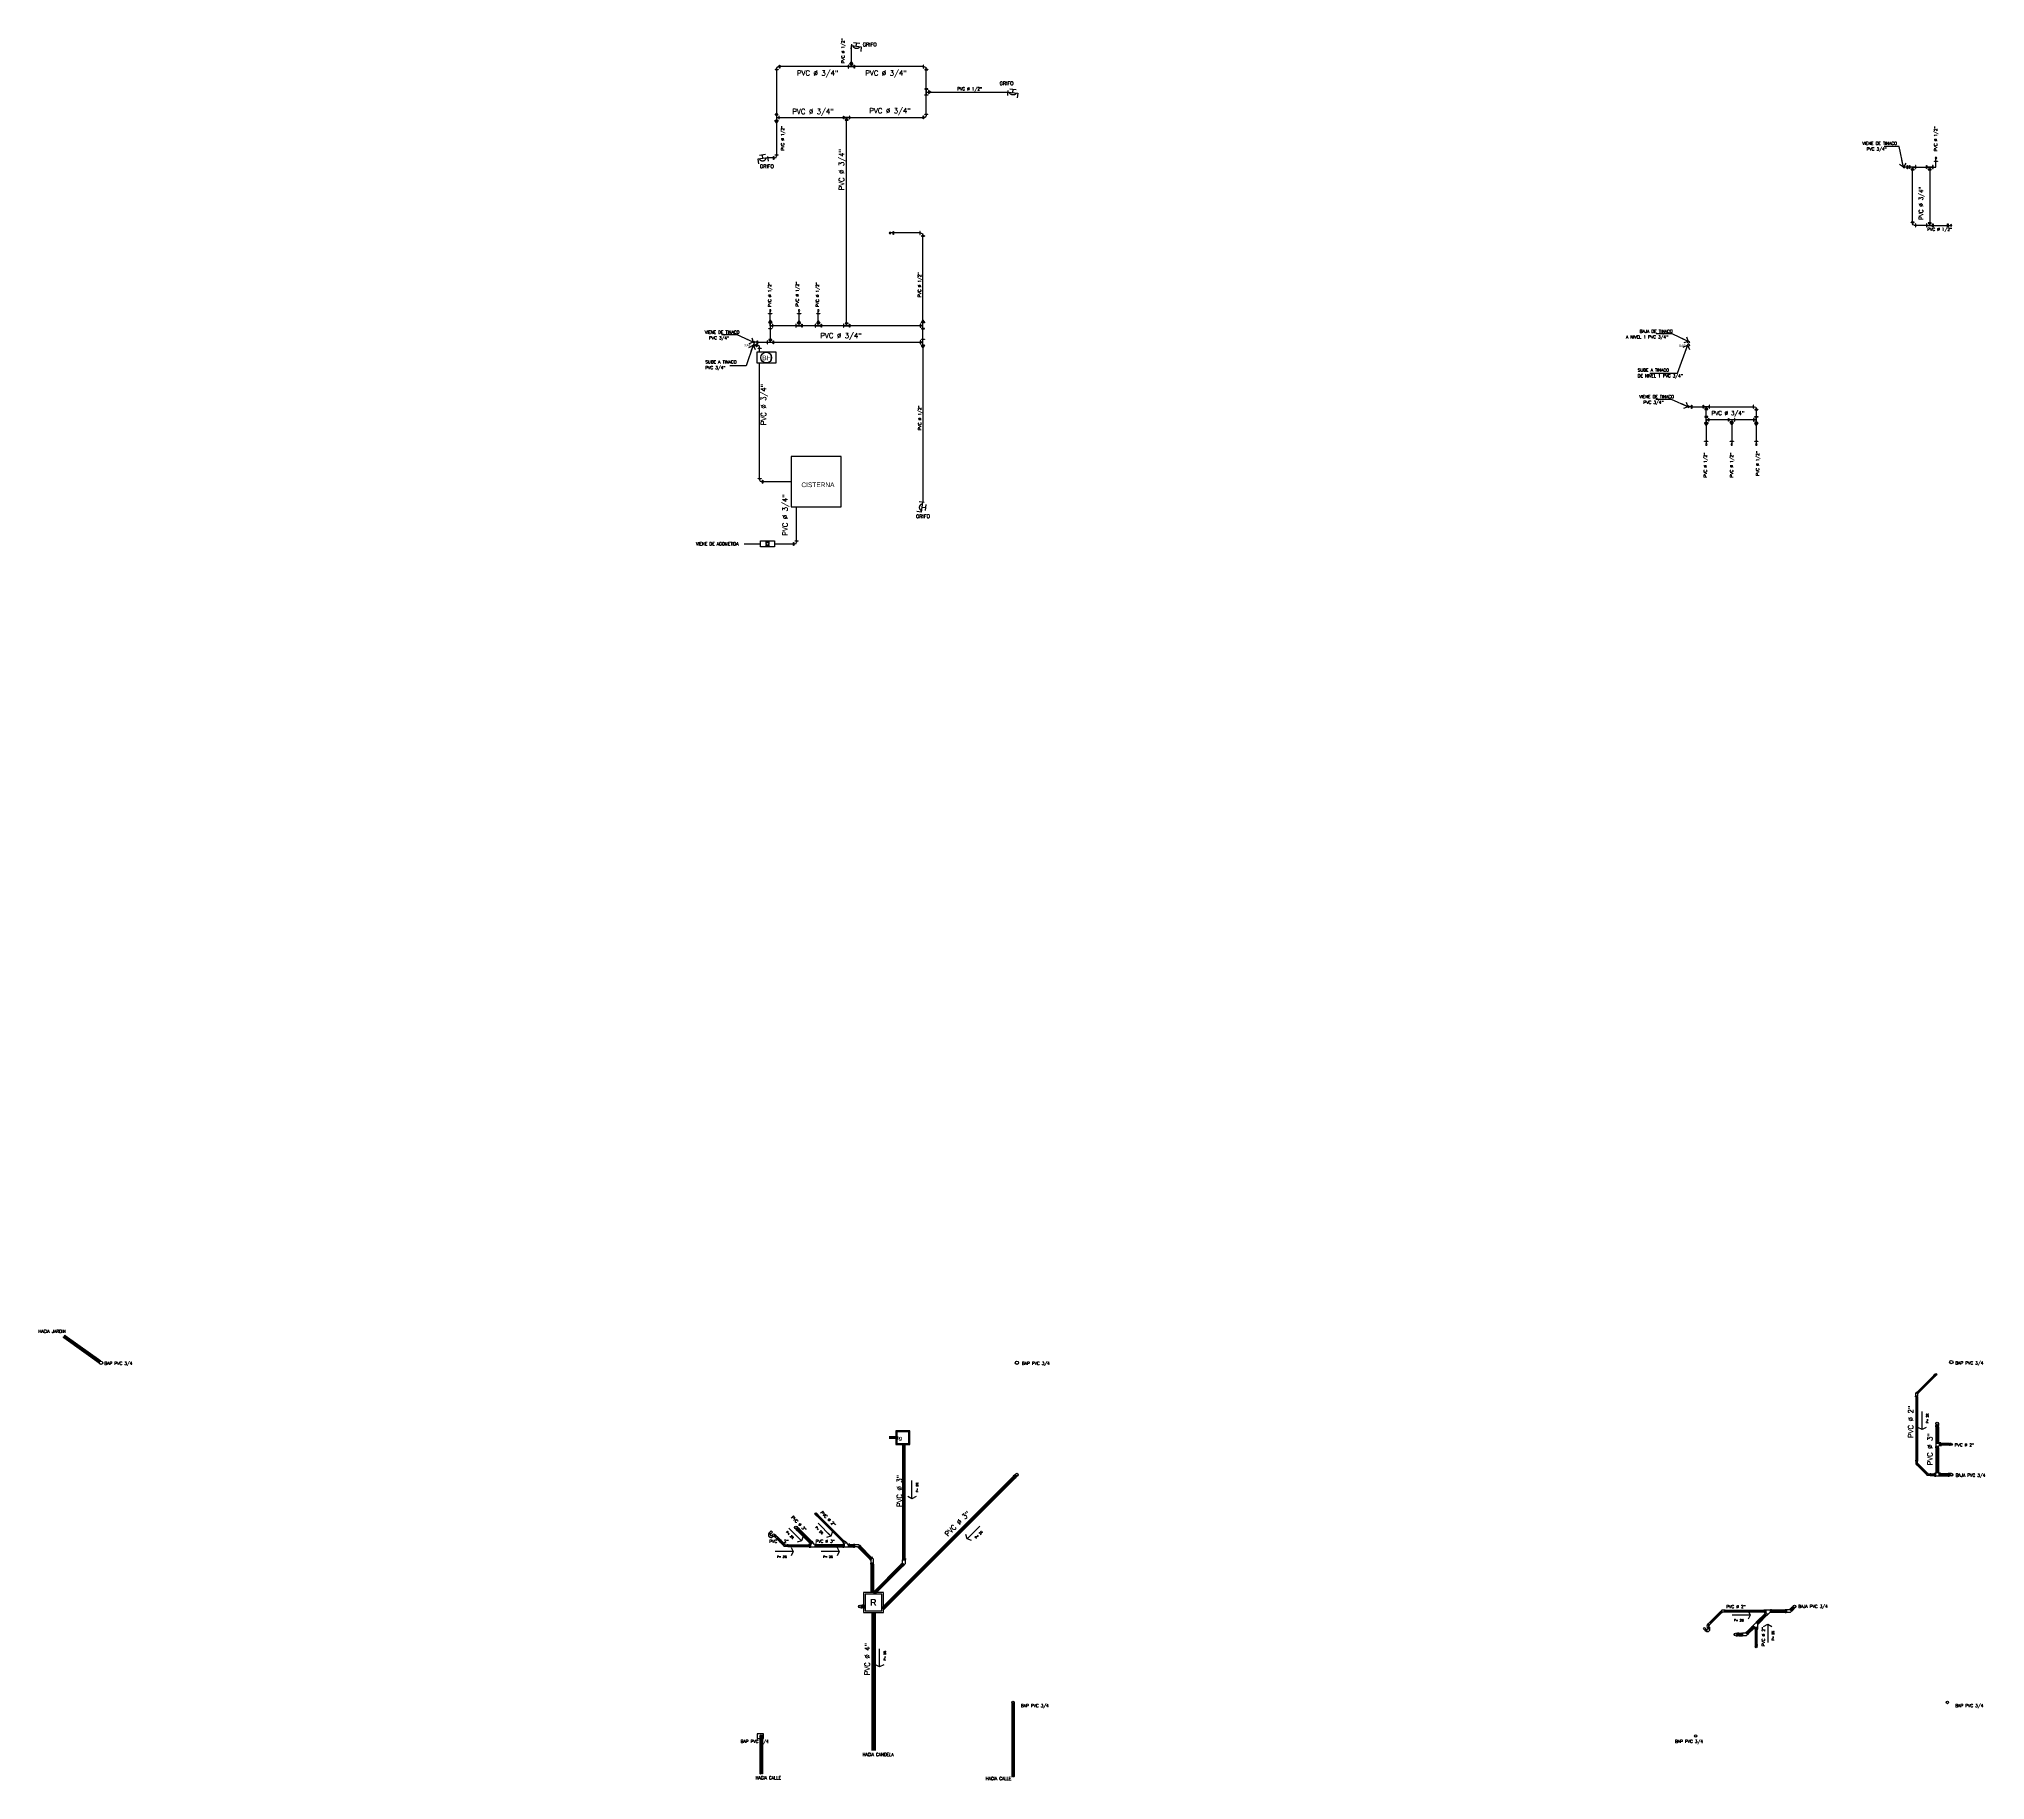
# Model space of a CAD drawing. Header units: inches. Extents: x -9 to 337, y -247 to 209.
# Drawn here: x 7.6 to 65.9, y -181.8 to -129.8 of the extents above; entities that cross this region are included whole.
import ezdxf

# ---------------------------------------------------------------- set-up
doc = ezdxf.new("R2010")
doc.units = ezdxf.units.IN
doc.header["$MEASUREMENT"] = 0
doc.linetypes.add('ACAD_ISO12W100', pattern=[21, 12, -3, 0, -3, 0, -3])
doc.linetypes.add('PHANTOM2', pattern=[31.75, 15.875, -3.175, 3.175, -3.175, 3.175, -3.175])
for name, color, linetype in [('agua', 4, 'Continuous'), ('DRENAJE', 1, 'Continuous'), ('ESCALAS', 1, 'Continuous'), ('INS-HS', 30, 'Continuous'), ('NEJES', 12, 'Continuous'), ('P-18', 1, 'Continuous'), ('SIMBOLOS', 7, 'Continuous'), ('Textos', 2, 'Continuous')]:
    doc.layers.add(name, color=color, linetype=linetype)
doc.styles.add('MONOTXT4', font='monotxt4.shx')
doc.styles.add('MtXpl_BankGothic_Lt_', font='bgothl.ttf')
doc.styles.add('NT_75', font='romans.shx', dxfattribs={"height": 0.152})
doc.styles.get("Standard").update_dxf_attribs({"font": 'arial.ttf'})
doc.styles.add('STYLE1', font='txt')
doc.dimstyles.new('DD_75 FLE', dxfattribs={"dimtxt": 0.152, "dimasz": 0.165, "dimexe": 0.12, "dimexo": 0.12, "dimgap": 0.075, "dimtad": 1, "dimzin": 0, "dimdsep": 46, "dimtxsty": 'NT_75', "dimblk": 'FLECHA', "dimcen": 0.12, "dimdle": 0.12, "dimclrt": 4, "dimaunit": 1, "dimadec": 4, "dimazin": 0, "dimtfac": 1, "dimtofl": 0, "dimtmove": 2, "dimatfit": 3, "dimldrblk": 'FLECHA', "dimfxl": 1, "dimtolj": 1, "dimtzin": 0, "dimarcsym": 0})
doc.dimstyles.new('E100', dxfattribs={"dimtxt": 0.15, "dimasz": 0.2, "dimexe": 0.15, "dimexo": 0.02, "dimgap": 0.09, "dimtad": 1, "dimzin": 0, "dimdsep": 46, "dimtxsty": 'MONOTXT4', "dimblk": 'DOTSMALL', "dimcen": 0.01, "dimdle": 0.15, "dimclrd": 1, "dimclre": 1, "dimclrt": 2, "dimadec": 0, "dimazin": 0, "dimtfac": 1, "dimtofl": 0, "dimtmove": 1, "dimatfit": 1, "dimldrblk": 'OPEN90', "dimfxl": 1, "dimtolj": 1, "dimtzin": 0, "dimarcsym": 0})

# ---------------------------------------------------------------- blocks, each defined once
blk = doc.blocks.new('LLAVE NARIZ')
at = {"layer": 'INS-HS', "color": 30, "linetype": 'PHANTOM2'}
for p, q in [((0, 0), (-0.091, 0)), ((-0.016, 0.032), (-0.073, 0.032)), ((-0.045, 0), (-0.045, 0.032)), ((0, 0.014), (0, -0.031)), ((-0.091, 0), (-0.091, -0.042))]:
    blk.add_line(p, q, dxfattribs=at)
blk = doc.blocks.new('Grifo')
at = {"layer": 'P-18', "color": 5, "linetype": 'ACAD_ISO12W100'}
blk.add_arc((-0.151, 0.048), 0.116, 204.37861, 335.62139, dxfattribs=at)
at = {"layer": 'P-18', "color": 5, "linetype": 'ACAD_ISO12W100', "xscale": 3.283170007078005, "yscale": 3.283170007078005, "zscale": 3.283170007078005}
blk.add_blockref('LLAVE NARIZ', (0, 0), dxfattribs=at)
blk = doc.blocks.new('CODO')
at = {"color": 3}
for p, q in [((0.17, 0), (0.1, 0)), ((0.17, -0.09), (0.17, 0.09)), ((0.17, 0.09), (0.19, 0.09)), ((0.19, 0.09), (0.19, -0.09)), ((-0.09, -0.17), (0.09, -0.17)), ((0.09, -0.19), (-0.09, -0.19)), ((0, -0.17), (0, -0.1)), ((0.09, -0.17), (0.09, -0.19)), ((0.19, -0.09), (0.17, -0.09))]:
    blk.add_line(p, q, dxfattribs=at)
at = {"color": 3, "linetype": 'ByBlock'}
blk.add_line((-0.09, -0.17), (-0.09, -0.19), dxfattribs=at)
at = {"color": 3}
blk.add_arc((0.1, -0.1), 0.0972, 89.9963, 179.9963, dxfattribs=at)
blk = doc.blocks.new('codov75')
at = {"color": 1}
for p, q in [((0, 0.12), (0, -0.12)), ((0.03, 0.12), (0, 0.12)), ((0.03, -0.12), (0.03, 0.12)), ((0.03, 0), (0.2, 0)), ((0, -0.12), (0.03, -0.12))]:
    blk.add_line(p, q, dxfattribs=at)
at = {"color": 2}
blk.add_circle((0.26, 0), 0.0565, dxfattribs=at)
blk = doc.blocks.new('teeh75')
at = {"color": 3}
for p, q in [((-0.21, 0.11), (-0.24, 0.11)), ((-0.24, 0.11), (-0.24, -0.11)), ((-0.21, -0.11), (-0.21, 0.11)), ((-0.21, 0), (0.21, 0)), ((-0.11, 0.2), (-0.11, 0.16)), ((0.11, 0.2), (-0.11, 0.2)), ((-0.11, 0.16), (0.11, 0.16)), ((0, 0), (0, 0.16)), ((0.11, 0.16), (0.11, 0.2)), ((0.21, -0.11), (0.21, 0.11)), ((0.21, 0.11), (0.24, 0.11)), ((0.24, 0.11), (0.24, -0.11)), ((-0.24, -0.11), (-0.21, -0.11)), ((0.24, -0.11), (0.21, -0.11))]:
    blk.add_line(p, q, dxfattribs=at)
blk = doc.blocks.new('_DotSmall')
at = {"color": 0, "linetype": 'ByBlock', "const_width": 0.5}
blk.add_lwpolyline([(-0.0625, 0, 1), (0.0625, 0, 1)], format="xyb", close=True, dxfattribs=at)
blk = doc.blocks.new('_Open90')
at = {"color": 0, "linetype": 'ByBlock', "lineweight": -2}
for p, q in [((0, 0), (-1, 0)), ((-0.5, 0.5), (0, 0)), ((0, 0), (-0.5, -0.5))]:
    blk.add_line(p, q, dxfattribs=at)
blk = doc.blocks.new('CAJA REGISTRO')
at = {"color": 4}
blk.add_lwpolyline([(-0.3, 0), (0.3, 0), (0.3, 0.6), (-0.3, 0.6), (-0.3, 0)], dxfattribs=at)
blk.add_lwpolyline([(-0.3, 0), (0.3, 0), (0.3, 0.6), (-0.3, 0.6), (-0.3, 0)], dxfattribs=at)
blk.add_lwpolyline([(-0.25, 0.05), (0.25, 0.05), (0.25, 0.55), (-0.25, 0.55)], close=True, dxfattribs=at)
at = {"color": 5, "insert": (-0.101, 0.402), "char_height": 0.2, "attachment_point": 1, "style": 'MtXpl_BankGothic_Lt_'}
blk.add_mtext_dynamic_manual_height_columns('{\\fBankGothic Lt BT|b1|i0|c0|p34;R}', width=0.19461, gutter_width=1, heights=[0], dxfattribs=at)
blk = doc.blocks.new('4004CSDP')
at = {"layer": 'DRENAJE', "color": 3}
for p, q in [((-0.064, 0.15), (-0.064, 0.101)), ((0.064, 0.15), (-0.064, 0.15)), ((-0.064, 0.101), (-0.056, 0.093)), ((-0.056, 0.03), (-0.056, 0.093)), ((0.064, 0.101), (0.056, 0.093)), ((0.056, 0.03), (0.056, 0.093)), ((0.064, 0.15), (0.064, 0.101))]:
    blk.add_line(p, q, dxfattribs=at)
at = {"layer": 'DRENAJE', "color": 1}
for p, q in [((-0.064, 0.101), (0.064, 0.101)), ((0.056, 0.093), (-0.056, 0.093))]:
    blk.add_line(p, q, dxfattribs=at)
at = {"layer": 'DRENAJE', "color": 2}
for radius in [0.064, 0.0538]:
    blk.add_circle((0, 0), radius, dxfattribs=at)
blk = doc.blocks.new('4004TEDAP')
at = {"layer": 'DRENAJE', "color": 3}
for p, q in [((-0.154, 0.064), (-0.154, -0.064)), ((-0.154, 0.064), (-0.105, 0.064)), ((-0.105, 0.064), (-0.097, 0.056)), ((0.064, 0.109), (-0.064, 0.109)), ((-0.064, 0.109), (-0.064, 0.06)), ((-0.064, 0.06), (-0.056, 0.053)), ((-0.056, 0.046), (-0.056, 0.053)), ((0.064, 0.06), (0.056, 0.053)), ((0.056, 0.053), (0.056, -0.093)), ((0.064, 0.109), (0.064, 0.06)), ((-0.154, -0.064), (-0.105, -0.064)), ((-0.105, -0.064), (-0.097, -0.056)), ((-0.095, -0.056), (-0.097, -0.056)), ((-0.064, -0.101), (-0.056, -0.093)), ((-0.064, -0.15), (-0.064, -0.101)), ((0.064, -0.15), (-0.064, -0.15)), ((0.064, -0.101), (0.056, -0.093)), ((0.064, -0.15), (0.064, -0.101))]:
    blk.add_line(p, q, dxfattribs=at)
at = {"layer": 'DRENAJE', "color": 1}
for p, q in [((-0.105, 0.064), (-0.105, -0.064)), ((-0.097, -0.056), (-0.097, 0.056)), ((0.064, 0.06), (-0.064, 0.06)), ((0.056, 0.053), (-0.056, 0.053)), ((-0.064, -0.101), (0.064, -0.101)), ((0.056, -0.093), (-0.056, -0.093))]:
    blk.add_line(p, q, dxfattribs=at)
at = {"layer": 'DRENAJE', "color": 3}
for centre, radius, start, end in [((-0.102, -0.048), 0.105, 64.16941, 87.28539), ((-0.095, -0.095), 0.0388, 2.87408, 90.20192)]:
    blk.add_arc(centre, radius, start, end, dxfattribs=at)
blk = doc.blocks.new('A$C3D1B28AD')
at = {"layer": 'DRENAJE', "color": 3}
for p, q in [((-0.128, 0.049), (-0.12, 0.056)), ((-0.128, 0), (-0.128, 0.049)), ((0, 0), (-0.128, 0)), ((0.006, 0.254), (-0.12, 0.128)), ((-0.12, 0.128), (-0.12, 0.056)), ((-0.008, 0.081), (0.086, 0.175)), ((-0.008, 0.056), (-0.008, 0.081)), ((0, 0.049), (-0.008, 0.056)), ((0, 0), (0, 0.049)), ((0.04, 0.299), (0.006, 0.265)), ((0.006, 0.265), (0.006, 0.254)), ((0.131, 0.209), (0.04, 0.299)), ((0.096, 0.175), (0.086, 0.175)), ((0.131, 0.209), (0.096, 0.175))]:
    blk.add_line(p, q, dxfattribs=at)
at = {"layer": 'DRENAJE', "color": 1}
for p, q in [((0, 0.049), (-0.128, 0.049)), ((-0.12, 0.056), (-0.008, 0.056)), ((0.006, 0.265), (0.096, 0.175)), ((0.086, 0.175), (0.006, 0.254))]:
    blk.add_line(p, q, dxfattribs=at)
blk = doc.blocks.new('4004YDBP')
at = {"layer": 'DRENAJE', "color": 3}
for p, q in [((0.064, 0.212), (-0.064, 0.212)), ((-0.064, 0.212), (-0.064, 0.163)), ((-0.064, 0.163), (-0.056, 0.156)), ((-0.056, 0.156), (-0.056, -0.048)), ((0.064, 0.163), (0.056, 0.156)), ((0.056, 0.136), (0.056, 0.156)), ((0.07, 0.15), (0.056, 0.136)), ((0.056, -0.023), (0.15, 0.07)), ((0.064, 0.212), (0.064, 0.163)), ((0.104, 0.195), (0.07, 0.161)), ((0.07, 0.161), (0.07, 0.15)), ((0.195, 0.105), (0.104, 0.195)), ((0.16, 0.07), (0.15, 0.07)), ((0.195, 0.105), (0.16, 0.07)), ((-0.064, -0.056), (-0.056, -0.048)), ((-0.064, -0.104), (-0.064, -0.056)), ((0.064, -0.104), (-0.064, -0.104)), ((0.056, -0.048), (0.056, -0.023)), ((0.064, -0.056), (0.056, -0.048)), ((0.064, -0.104), (0.064, -0.056))]:
    blk.add_line(p, q, dxfattribs=at)
at = {"layer": 'DRENAJE', "color": 1}
for p, q in [((-0.064, 0.163), (0.064, 0.163)), ((0.056, 0.156), (-0.056, 0.156)), ((0.07, 0.161), (0.16, 0.07)), ((0.15, 0.07), (0.07, 0.15)), ((0.064, -0.056), (-0.064, -0.056)), ((-0.056, -0.048), (0.056, -0.048))]:
    blk.add_line(p, q, dxfattribs=at)
blk = doc.blocks.new('A$C3BCC7B92')
at = {"layer": 'SIMBOLOS', "color": 1}
for p, q in [((-0.1, 0.02), (0.1, 0.02)), ((-0.1, 0.02), (-0.1, 0)), ((0.1, 0), (-0.1, 0)), ((-0.09, 0.02), (-0.06, 0.05)), ((0.07, 0.06), (-0.07, 0.06)), ((-0.07, 0.05), (-0.07, 0.06)), ((0.07, 0.05), (-0.07, 0.05)), ((0.09, 0.02), (0.06, 0.05)), ((0.07, 0.05), (0.07, 0.06)), ((0.1, 0.02), (0.1, 0))]:
    blk.add_line(p, q, dxfattribs=at)
blk = doc.blocks.new('A$C55507F12')
at = {"layer": 'SIMBOLOS', "color": 3, "linetype": 'Continuous'}
for p, q in [((-1.24, 0.11), (-1.01, 0.11)), ((-0.33, 0.11), (-0.33, -0.11)), ((0, 0.11), (0, -0.11)), ((-1.24, -0.22), (-1.01, -0.22))]:
    blk.add_line(p, q, dxfattribs=at)
at = {"layer": 'SIMBOLOS', "color": 3}
for p, q in [((-1.24, -0.22), (-1.24, 0.11)), ((-1.01, -0.22), (-1.01, 0.11)), ((-0.43, 0.11), (-0.42, 0.13)), ((-0.33, 0.13), (-0.42, 0.13)), ((-0.42, 0.13), (-0.33, 0.13)), ((-0.33, -0.13), (-0.33, 0.13)), ((-0.33, 0.11), (0, 0.11)), ((-1, -0.22), (-1.25, -0.22)), ((-1.25, -0.32), (-1.25, -0.22)), ((-1.25, -0.32), (-1.24, -0.34)), ((-1, -0.32), (-1, -0.22)), ((-1, -0.32), (-1, -0.33)), ((-0.77, -0.22), (-0.51, -0.22)), ((-0.77, -0.32), (-0.77, -0.22)), ((-0.77, -0.32), (-0.76, -0.33)), ((-0.51, -0.32), (-0.53, -0.34)), ((-0.51, -0.32), (-0.51, -0.22)), ((-0.42, -0.13), (-0.43, -0.11)), ((-0.33, -0.13), (-0.42, -0.13)), ((-0.42, -0.13), (-0.33, -0.13)), ((-0.33, -0.11), (0, -0.11))]:
    blk.add_line(p, q, dxfattribs=at)
at = {"layer": 'SIMBOLOS', "color": 1}
for p, q in [((-0.43, 0.11), (-0.43, -0.11)), ((-0.42, -0.13), (-0.42, 0.13)), ((-1, -0.32), (-1.25, -0.32)), ((-1, -0.33), (-1.24, -0.34)), ((-0.77, -0.32), (-0.51, -0.32)), ((-0.76, -0.33), (-0.53, -0.34))]:
    blk.add_line(p, q, dxfattribs=at)
at = {"layer": 'SIMBOLOS', "color": 3}
for centre, radius, start, end in [((-0.44, -0.21), 0.321, 88.709, 181.2095), ((-0.88, -0.29), 0.357, 187.1124, 352.8876), ((-0.88, -0.27), 0.135, 206.3782, 333.6368), ((-0.43, -0.21), 0.0941, 87.7068, 184.5886)]:
    blk.add_arc(centre, radius, start, end, dxfattribs=at)
blk = doc.blocks.new('FLECHA')
blk.add_line((0, 0), (-1.16, 0))
at = {"color": 9, "linetype": 'ByBlock'}
for p, q in [((-0.62, 1.24), (0, 0)), ((0, 0), (-0.62, -1.24))]:
    blk.add_line(p, q, dxfattribs=at)

msp = doc.modelspace()

# ---------------------------------------------------------------- hatches: boundary and pattern name
h = msp.add_hatch(color=2)
h.dxf.hatch_style = 1
h.paths.add_polyline_path([(31.897, -130.503), (31.941, -130.44), (31.985, -130.504)])
h = msp.add_hatch(color=2)
h.dxf.hatch_style = 1
h.paths.add_polyline_path([(34.26, -131.299), (34.324, -131.343), (34.26, -131.387)])
h = msp.add_hatch(color=2)
h.dxf.hatch_style = 1
h.paths.add_polyline_path([(29.745, -132.201), (29.701, -132.264), (29.656, -132.201)])
h = msp.add_hatch(color=2)
h.dxf.hatch_style = 1
h.paths.add_polyline_path([(29.469, -138.232), (29.513, -138.169), (29.557, -138.232)])
h = msp.add_hatch(color=2)
h.dxf.hatch_style = 1
h.paths.add_polyline_path([(30.333, -138.252), (30.377, -138.188), (30.422, -138.252)])
h = msp.add_hatch(color=2)
h.dxf.hatch_style = 1
h.paths.add_polyline_path([(30.906, -138.252), (30.95, -138.188), (30.994, -138.252)])
h = msp.add_hatch(color=2)
h.dxf.hatch_style = 1
h.paths.add_polyline_path([(34.037, -138.233), (34.081, -138.169), (34.125, -138.233)])
h = msp.add_hatch(color=2)
h.dxf.hatch_style = 1
h.paths.add_polyline_path([(34.125, -138.922), (34.081, -138.986), (34.037, -138.922)])
h = msp.add_hatch(color=2)
h.dxf.hatch_style = 1
h.paths.add_polyline_path([(57.563, -141.244), (57.518, -141.308), (57.474, -141.244)])
h = msp.add_hatch(color=2)
h.dxf.hatch_style = 1
h.paths.add_polyline_path([(58.325, -141.225), (58.281, -141.289), (58.236, -141.225)])
h = msp.add_hatch(color=2)
h.dxf.hatch_style = 1
h.paths.add_polyline_path([(59.059, -141.244), (59.015, -141.308), (58.971, -141.244)])
at = {"layer": 'NEJES'}
h = msp.add_hatch(color=2, dxfattribs=at)
h.paths.add_polyline_path([(29, -138.917), (29.012, -138.917, -1), (29.048, -138.917), (29.06, -138.917, 1)])
h.paths.add_polyline_path([(29.06, -138.917), (29.048, -138.917, -0.414214), (29.03, -138.935), (29.03, -138.947, 0.414214)])
h.paths.add_polyline_path([(29.03, -138.935, -0.414214), (29.012, -138.917), (29, -138.917, 0.414214), (29.03, -138.947)])
h = msp.add_hatch(color=2, dxfattribs=at)
h.paths.add_polyline_path([(56.957, -138.826), (56.969, -138.826, -1), (57.005, -138.826), (57.017, -138.826, 1)])
h.paths.add_polyline_path([(57.017, -138.826), (57.005, -138.826, -0.414214), (56.987, -138.844), (56.987, -138.856, 0.414214)])
h.paths.add_polyline_path([(56.987, -138.844, -0.414214), (56.969, -138.826), (56.957, -138.826, 0.414214), (56.987, -138.856)])
h = msp.add_hatch(color=2, dxfattribs=at)
h.paths.add_polyline_path([(56.957, -138.917), (56.969, -138.917, -1), (57.005, -138.917), (57.017, -138.917, 1)])
h.paths.add_polyline_path([(57.017, -138.917), (57.005, -138.917, -0.414214), (56.987, -138.935), (56.987, -138.947, 0.414214)])
h.paths.add_polyline_path([(56.987, -138.935, -0.414214), (56.969, -138.917), (56.957, -138.917, 0.414214), (56.987, -138.947)])

# ---------------------------------------------------------------- linework, layer by layer
at = {"color": 4}
msp.add_line((34.082, -138.922), (34.081, -143.608), dxfattribs=at)
at = {"color": 5}
for p, q in [((29.195, -142.897), (29.195, -139.453)), ((30.135, -142.995), (29.293, -142.995))]:
    msp.add_line(p, q, dxfattribs=at)
at = {"color": 2}
for p, q in [((9.439, -169.358), (8.378, -168.602)), ((9.483, -169.297), (8.421, -168.541)), ((64.323, -169.724), (63.826, -170.222)), ((64.359, -169.76), (63.861, -170.258)), ((63.785, -170.366), (63.785, -172.264)), ((63.835, -170.366), (63.835, -172.264)), ((33.069, -171.549), (33.275, -171.549)), ((33.069, -171.599), (33.275, -171.599)), ((64.389, -171.264), (64.389, -171.716)), ((64.464, -171.264), (64.464, -171.716)), ((64.792, -171.763), (64.556, -171.763)), ((33.475, -175.202), (33.475, -171.793)), ((33.55, -175.202), (33.55, -171.793)), ((64.389, -171.888), (64.389, -172.594)), ((64.464, -171.888), (64.464, -172.594)), ((64.792, -171.813), (64.556, -171.813)), ((36.793, -172.739), (32.851, -176.681)), ((36.846, -172.792), (32.904, -176.734)), ((63.825, -172.408), (64.097, -172.68)), ((63.861, -172.373), (64.133, -172.645)), ((64.242, -172.671), (64.327, -172.671)), ((64.242, -172.721), (64.327, -172.721)), ((64.526, -172.658), (64.756, -172.658)), ((64.526, -172.733), (64.756, -172.733)), ((30.904, -173.928), (31.691, -174.715)), ((30.939, -173.893), (31.726, -174.679)), ((29.702, -174.602), (29.9, -174.801)), ((29.737, -174.567), (29.935, -174.765)), ((30.327, -174.37), (30.7, -174.743)), ((30.38, -174.317), (30.753, -174.69)), ((30.044, -174.791), (30.658, -174.791)), ((30.044, -174.841), (30.658, -174.841)), ((30.895, -174.778), (31.686, -174.778)), ((30.895, -174.853), (31.686, -174.853)), ((31.897, -174.778), (32.002, -174.778)), ((31.897, -174.853), (32.002, -174.853)), ((32.166, -174.892), (32.484, -175.21)), ((32.219, -174.839), (32.537, -175.157)), ((32.523, -175.374), (32.523, -176.214)), ((32.589, -176.214), (33.437, -175.365)), ((32.598, -175.374), (32.598, -176.214)), ((32.642, -176.267), (33.49, -175.418)), ((32.3, -176.601), (32.377, -176.601)), ((32.3, -176.676), (32.377, -176.676)), ((32.554, -176.814), (32.554, -180.948)), ((32.654, -176.814), (32.654, -180.948)), ((57.624, -177.107), (57.942, -176.789)), ((57.659, -177.142), (57.977, -176.824)), ((58.086, -176.749), (59.236, -176.749)), ((58.086, -176.799), (59.236, -176.799)), ((59.036, -177.088), (59.278, -176.847)), ((59.089, -177.141), (59.331, -176.9)), ((59.474, -176.736), (59.881, -176.736)), ((59.474, -176.811), (59.881, -176.811)), ((60.045, -176.698), (60.061, -176.682)), ((60.098, -176.751), (60.114, -176.735)), ((58.495, -177.434), (58.565, -177.434)), ((58.495, -177.509), (58.565, -177.509)), ((58.729, -177.396), (58.888, -177.237)), ((58.782, -177.449), (58.941, -177.29)), ((58.989, -177.775), (58.989, -177.332)), ((59.039, -177.775), (59.039, -177.332)), ((36.738, -179.506), (36.738, -181.713)), ((36.813, -179.506), (36.813, -181.713)), ((29.205, -180.509), (29.205, -181.629)), ((29.28, -180.509), (29.28, -181.629))]:
    msp.add_line(p, q, dxfattribs=at)
at = {"color": 8}
for p, q in [((9.441, -169.356), (8.379, -168.6)), ((9.447, -169.348), (8.385, -168.592)), ((9.454, -169.337), (8.392, -168.581)), ((9.468, -169.317), (8.406, -168.562)), ((9.475, -169.307), (8.414, -168.551)), ((9.481, -169.299), (8.42, -168.543)), ((64.327, -169.728), (63.829, -170.226)), ((64.33, -169.731), (63.833, -170.229)), ((64.335, -169.736), (63.838, -170.234)), ((64.347, -169.748), (63.849, -170.246)), ((64.352, -169.753), (63.854, -170.25)), ((64.355, -169.756), (63.857, -170.254)), ((63.79, -170.366), (63.79, -172.264)), ((63.795, -170.366), (63.795, -172.264)), ((63.802, -170.366), (63.802, -172.264)), ((63.818, -170.366), (63.818, -172.264)), ((63.825, -170.366), (63.825, -172.264)), ((63.83, -170.366), (63.83, -172.264)), ((33.069, -171.554), (33.275, -171.554)), ((33.069, -171.559), (33.275, -171.559)), ((33.069, -171.566), (33.275, -171.566)), ((33.069, -171.582), (33.275, -171.582)), ((33.069, -171.589), (33.275, -171.589)), ((33.069, -171.594), (33.275, -171.594)), ((64.391, -171.264), (64.391, -171.716)), ((64.401, -171.264), (64.401, -171.716)), ((64.414, -171.264), (64.414, -171.716)), ((64.438, -171.264), (64.438, -171.716)), ((64.451, -171.264), (64.451, -171.716)), ((64.461, -171.264), (64.461, -171.716)), ((64.792, -171.768), (64.556, -171.768)), ((33.477, -175.202), (33.477, -171.793)), ((33.487, -175.202), (33.487, -171.793)), ((33.5, -175.202), (33.5, -171.793)), ((33.524, -175.202), (33.524, -171.793)), ((33.537, -175.202), (33.537, -171.793)), ((33.547, -175.202), (33.547, -171.793)), ((64.391, -171.888), (64.391, -172.594)), ((64.401, -171.888), (64.401, -172.594)), ((64.414, -171.888), (64.414, -172.594)), ((64.438, -171.888), (64.438, -172.594)), ((64.451, -171.888), (64.451, -172.594)), ((64.461, -171.888), (64.461, -172.594)), ((64.792, -171.773), (64.556, -171.773)), ((64.792, -171.78), (64.556, -171.78)), ((64.792, -171.796), (64.556, -171.796)), ((64.792, -171.803), (64.556, -171.803)), ((64.792, -171.808), (64.556, -171.808)), ((36.795, -172.741), (32.853, -176.683)), ((36.802, -172.748), (32.86, -176.69)), ((36.811, -172.757), (32.869, -176.699)), ((36.828, -172.774), (32.886, -176.716)), ((36.838, -172.784), (32.896, -176.725)), ((36.845, -172.791), (32.903, -176.732)), ((63.829, -172.405), (64.101, -172.677)), ((63.832, -172.401), (64.104, -172.673)), ((63.837, -172.396), (64.109, -172.668)), ((63.849, -172.385), (64.121, -172.657)), ((63.854, -172.38), (64.126, -172.652)), ((63.857, -172.376), (64.129, -172.649)), ((64.242, -172.676), (64.327, -172.676)), ((64.242, -172.681), (64.327, -172.681)), ((64.242, -172.688), (64.327, -172.688)), ((64.242, -172.704), (64.327, -172.704)), ((64.242, -172.711), (64.327, -172.711)), ((64.242, -172.716), (64.327, -172.716)), ((64.526, -172.661), (64.756, -172.661)), ((64.526, -172.671), (64.756, -172.671)), ((64.526, -172.684), (64.756, -172.684)), ((64.526, -172.708), (64.756, -172.708)), ((64.526, -172.721), (64.756, -172.721)), ((64.526, -172.731), (64.756, -172.731)), ((30.907, -173.925), (31.694, -174.711)), ((30.911, -173.921), (31.698, -174.708)), ((30.916, -173.916), (31.703, -174.703)), ((30.927, -173.905), (31.714, -174.691)), ((30.932, -173.9), (31.719, -174.687)), ((30.936, -173.896), (31.722, -174.683)), ((29.705, -174.599), (29.904, -174.797)), ((29.709, -174.595), (29.907, -174.794)), ((29.714, -174.59), (29.912, -174.789)), ((29.725, -174.579), (29.923, -174.777)), ((29.73, -174.574), (29.928, -174.773)), ((29.733, -174.571), (29.932, -174.769)), ((30.328, -174.368), (30.701, -174.741)), ((30.335, -174.361), (30.708, -174.734)), ((30.345, -174.352), (30.718, -174.725)), ((30.362, -174.335), (30.735, -174.708)), ((30.371, -174.326), (30.744, -174.699)), ((30.378, -174.319), (30.751, -174.692)), ((30.044, -174.796), (30.658, -174.796)), ((30.044, -174.801), (30.658, -174.801)), ((30.044, -174.808), (30.658, -174.808)), ((30.044, -174.824), (30.658, -174.824)), ((30.044, -174.831), (30.658, -174.831)), ((30.044, -174.836), (30.658, -174.836)), ((30.895, -174.781), (31.686, -174.781)), ((30.895, -174.791), (31.686, -174.791)), ((30.895, -174.804), (31.686, -174.804)), ((30.895, -174.828), (31.686, -174.828)), ((30.895, -174.841), (31.686, -174.841)), ((30.895, -174.851), (31.686, -174.851)), ((31.897, -174.781), (32.002, -174.781)), ((31.897, -174.791), (32.002, -174.791)), ((31.897, -174.804), (32.002, -174.804)), ((31.897, -174.828), (32.002, -174.828)), ((31.897, -174.841), (32.002, -174.841)), ((31.897, -174.851), (32.002, -174.851)), ((32.168, -174.89), (32.486, -175.208)), ((32.175, -174.883), (32.493, -175.201)), ((32.184, -174.874), (32.502, -175.192)), ((32.201, -174.857), (32.519, -175.175)), ((32.21, -174.848), (32.528, -175.166)), ((32.217, -174.841), (32.536, -175.159)), ((32.525, -175.374), (32.525, -176.214)), ((32.535, -175.374), (32.535, -176.214)), ((32.548, -175.374), (32.548, -176.214)), ((32.572, -175.374), (32.572, -176.214)), ((32.585, -175.374), (32.585, -176.214)), ((32.59, -176.215), (33.438, -175.367)), ((32.595, -175.374), (32.595, -176.214)), ((32.597, -176.223), (33.445, -175.374)), ((32.607, -176.232), (33.455, -175.383)), ((32.624, -176.249), (33.472, -175.4)), ((32.633, -176.258), (33.481, -175.409)), ((32.64, -176.265), (33.488, -175.416)), ((32.3, -176.603), (32.377, -176.603)), ((32.3, -176.613), (32.377, -176.613)), ((32.3, -176.626), (32.377, -176.626)), ((32.3, -176.65), (32.377, -176.65)), ((32.3, -176.663), (32.377, -176.663)), ((32.3, -176.673), (32.377, -176.673)), ((32.559, -176.814), (32.559, -180.948)), ((32.569, -176.814), (32.569, -180.948)), ((32.59, -176.814), (32.59, -180.948)), ((32.618, -176.814), (32.618, -180.948)), ((32.639, -176.814), (32.639, -180.948)), ((32.649, -176.814), (32.649, -180.948)), ((57.628, -177.11), (57.945, -176.793)), ((57.631, -177.114), (57.949, -176.796)), ((57.636, -177.119), (57.954, -176.801)), ((57.647, -177.13), (57.965, -176.812)), ((57.652, -177.135), (57.97, -176.817)), ((57.656, -177.139), (57.974, -176.821)), ((58.086, -176.754), (59.236, -176.754)), ((58.086, -176.759), (59.236, -176.759)), ((58.086, -176.766), (59.236, -176.766)), ((58.086, -176.782), (59.236, -176.782)), ((58.086, -176.789), (59.236, -176.789)), ((58.086, -176.794), (59.236, -176.794)), ((59.038, -177.09), (59.28, -176.849)), ((59.045, -177.097), (59.287, -176.856)), ((59.054, -177.106), (59.296, -176.865)), ((59.071, -177.123), (59.313, -176.882)), ((59.081, -177.132), (59.322, -176.891)), ((59.088, -177.139), (59.329, -176.898)), ((59.474, -176.739), (59.881, -176.739)), ((59.474, -176.749), (59.881, -176.749)), ((59.474, -176.762), (59.881, -176.762)), ((59.474, -176.786), (59.881, -176.786)), ((59.474, -176.799), (59.881, -176.799)), ((59.474, -176.809), (59.881, -176.809)), ((60.047, -176.7), (60.063, -176.684)), ((60.054, -176.707), (60.07, -176.691)), ((60.063, -176.716), (60.079, -176.7)), ((60.08, -176.733), (60.096, -176.717)), ((60.089, -176.742), (60.105, -176.726)), ((60.096, -176.749), (60.112, -176.733)), ((58.495, -177.437), (58.565, -177.437)), ((58.495, -177.447), (58.565, -177.447)), ((58.495, -177.46), (58.565, -177.46)), ((58.495, -177.484), (58.565, -177.484)), ((58.495, -177.497), (58.565, -177.497)), ((58.495, -177.507), (58.565, -177.507)), ((58.731, -177.398), (58.889, -177.239)), ((58.738, -177.405), (58.896, -177.246)), ((58.747, -177.414), (58.906, -177.255)), ((58.764, -177.431), (58.923, -177.272)), ((58.773, -177.44), (58.932, -177.281)), ((58.78, -177.447), (58.939, -177.288)), ((58.994, -177.775), (58.994, -177.332)), ((58.999, -177.775), (58.999, -177.332)), ((59.006, -177.775), (59.006, -177.332)), ((59.022, -177.775), (59.022, -177.332)), ((59.029, -177.775), (59.029, -177.332)), ((59.034, -177.775), (59.034, -177.332)), ((36.741, -179.506), (36.741, -181.713)), ((36.751, -179.506), (36.751, -181.713)), ((36.764, -179.506), (36.764, -181.713)), ((36.788, -179.506), (36.788, -181.713)), ((36.801, -179.506), (36.801, -181.713)), ((36.811, -179.506), (36.811, -181.713)), ((29.208, -180.509), (29.208, -181.629)), ((29.218, -180.509), (29.218, -181.629)), ((29.231, -180.509), (29.231, -181.629)), ((29.255, -180.509), (29.255, -181.629)), ((29.268, -180.509), (29.268, -181.629)), ((29.278, -180.509), (29.278, -181.629))]:
    msp.add_line(p, q, dxfattribs=at)
msp.add_line((33.069, -171.574), (33.275, -171.574))
at = {"color": 4}
for points in [[(31.941, -130.582), (31.941, -129.953)], [(34.181, -131.343), (36.62, -131.343)], [(29.701, -132.103), (29.701, -133.215)], [(29.603, -133.312), (29.439, -133.312)], [(64.206, -133.587), (64.39, -133.587), (64.39, -133.417)], [(33.984, -135.557), (33.202, -135.557)], [(34.081, -138.233), (34.081, -135.654)], [(64.206, -135.329), (64.74, -135.329)], [(29.513, -138.331), (29.513, -137.979)], [(30.377, -138.331), (30.377, -137.979)], [(30.951, -138.331), (30.951, -137.979)], [(57.518, -141.146), (57.518, -141.858)], [(58.281, -141.146), (58.281, -141.866)], [(59.015, -141.146), (59.015, -141.883)]]:
    msp.add_lwpolyline(points, dxfattribs=at)
at = {"color": 5}
for points in [[(29.701, -130.679), (29.701, -132.103), (31.797, -132.103)], [(34.084, -130.582), (29.798, -130.582)], [(34.181, -132.006), (34.181, -130.679)], [(31.797, -138.331), (31.797, -132.103), (34.084, -132.103)], [(63.691, -133.587), (63.437, -133.587)], [(63.691, -135.232), (63.691, -133.587), (64.206, -133.587), (64.206, -135.329), (63.788, -135.329)], [(29.133, -138.825), (34.081, -138.825), (34.081, -138.331), (29.513, -138.331), (29.513, -138.825)], [(29.098, -138.917), (29.039, -138.917)], [(29.195, -139.108), (29.195, -139.013)], [(57.09, -140.754), (58.918, -140.754)], [(59.015, -140.851), (59.015, -141.146), (57.518, -141.146), (57.518, -140.754)], [(30.302, -144.76), (30.302, -143.745)], [(28.728, -144.857), (29.217, -144.857)], [(29.643, -144.857), (30.205, -144.857)]]:
    msp.add_lwpolyline(points, dxfattribs=at)
at = {"color": 2}
for points in [[(31.897, -130.503), (31.941, -130.44), (31.985, -130.504), (31.897, -130.503)], [(34.26, -131.299), (34.324, -131.343), (34.26, -131.387), (34.26, -131.299)], [(29.745, -132.201), (29.701, -132.264), (29.656, -132.201), (29.745, -132.201)], [(29.469, -138.232), (29.513, -138.169), (29.557, -138.232), (29.469, -138.232)], [(30.333, -138.252), (30.377, -138.188), (30.422, -138.252), (30.333, -138.252)], [(30.906, -138.252), (30.95, -138.188), (30.994, -138.252), (30.906, -138.252)], [(34.037, -138.233), (34.081, -138.169), (34.125, -138.233), (34.037, -138.233)], [(34.125, -138.922), (34.081, -138.986), (34.037, -138.922), (34.125, -138.922)], [(57.563, -141.244), (57.518, -141.308), (57.474, -141.244), (57.563, -141.244)], [(58.325, -141.225), (58.281, -141.289), (58.236, -141.225), (58.325, -141.225)], [(59.059, -141.244), (59.015, -141.308), (58.971, -141.244), (59.059, -141.244)]]:
    msp.add_lwpolyline(points, dxfattribs=at)
at = {"color": 3}
for points in [[(29.119, -139.108), (29.685, -139.108), (29.685, -139.453), (29.119, -139.453)], [(30.135, -143.745), (31.635, -143.745), (31.635, -142.245), (30.135, -142.245)], [(29.217, -144.769), (29.643, -144.769), (29.643, -144.941), (29.217, -144.941)], [(33.275, -171.793), (33.685, -171.793), (33.685, -171.383), (33.275, -171.383)], [(33.305, -171.763), (33.655, -171.763), (33.655, -171.413), (33.305, -171.413)]]:
    msp.add_lwpolyline(points, close=True, dxfattribs=at)
at = {"color": 4}
msp.add_lwpolyline([(29.119, -180.581), (29.307, -180.581), (29.307, -180.443), (29.119, -180.443)], close=True, dxfattribs=at)
msp.add_circle((29.03, -138.917), 0.018, dxfattribs=at)
at = {"color": 3}
msp.add_circle((29.392, -139.284), 0.161, dxfattribs=at)
at = {"color": 5}
for centre, radius in [((9.489, -169.347), 0.051), ((36.893, -169.347), 0.051), ((64.85, -169.327), 0.051), ((36.776, -179.506), 0.0375), ((64.733, -179.506), 0.0375), ((29.243, -180.509), 0.0375), ((57.2, -180.509), 0.0375)]:
    msp.add_circle(centre, radius, dxfattribs=at)
at = {"color": 2}
for points in [[(8.377, -168.602), (8.372, -168.576), (8.404, -168.57), (8.421, -168.541), (8.407, -168.533), (8.386, -168.576)], [(29.205, -181.629), (29.222, -181.64), (29.245, -181.622), (29.28, -181.629), (29.273, -181.644), (29.238, -181.628)], [(36.738, -181.713), (36.755, -181.724), (36.778, -181.706), (36.813, -181.713), (36.806, -181.729), (36.771, -181.712)]]:
    msp.add_spline(points, degree=3, dxfattribs=at)
at = {"layer": 'NEJES', "color": 2}
for p, q in [((29.374, -144.779), (29.487, -144.779)), ((29.374, -144.817), (29.487, -144.817)), ((29.374, -144.892), (29.487, -144.892)), ((29.374, -144.929), (29.487, -144.929))]:
    msp.add_line(p, q, dxfattribs=at)
for centre, radius in [((29.03, -138.917), 0.03), ((56.987, -138.826), 0.03), ((56.987, -138.917), 0.03), ((29.43, -144.854), 0.0375)]:
    msp.add_circle(centre, radius, dxfattribs=at)

# ---------------------------------------------------------------- block references
at = {"color": 6, "xscale": -1}
for p, rotation in [((31.941, -129.953), 352.8373339033777), ((36.62, -131.343), 352.8373339033777), ((34.069, -143.608), 262.8373339033777)]:
    msp.add_blockref('Grifo', p, dxfattribs=dict(at, rotation=rotation))
at = {"color": 3, "yscale": 0.5, "zscale": 0.5}
for p, xscale in [((29.701, -130.582), 0.5), ((34.181, -130.582), -0.5), ((34.081, -135.557), -0.5), ((59.015, -140.754), -0.5)]:
    msp.add_blockref('CODO', p, dxfattribs=dict(at, xscale=xscale))
for p, xscale, rotation in [((34.181, -132.103), 0.5, 180), ((29.701, -133.312), 0.5, 180), ((63.691, -135.329), -0.5, 180), ((29.195, -138.915), 0.5, 270), ((29.195, -142.995), 0.5, 90), ((30.302, -144.857), 0.5, 180)]:
    msp.add_blockref('CODO', p, dxfattribs=dict(at, xscale=xscale, rotation=rotation))
at = {"color": 6, "rotation": 7.162666096622283}
msp.add_blockref('Grifo', (29.439, -133.312), dxfattribs=at)
for name, p, xscale, yscale, zscale, rotation in [('4004CSDP', (64.388, -169.695), 0.4427083333332405, 0.4427083333332405, 0.4427083333332405, 135), ('A$C3D1B28AD', (63.863, -170.26), -0.4438920454541264, 0.4438920454541264, 0.4438920454541264, 134.9999999999999), ('4004CSDP', (64.426, -171.165), 0.6640624999999607, 0.6640624999999607, 0.6640624999999607, 180), ('A$C3BCC7B92', (64.529, -171.788), 0.4261363636365478, 0.4261363636365478, 0.4261363636365478, 270), ('4004CSDP', (64.858, -171.788), 0.4427083333332406, 0.4427083333332406, 0.4427083333332406, 90), ('A$C3D1B28AD', (63.863, -172.371), 0.4438920454541264, 0.4438920454541264, 0.4438920454541264, 45.00000000000014), ('4004CSDP', (36.89, -172.696), 0.6640624999999607, 0.6640624999999607, 0.6640624999999607, 135), ('A$C3D1B28AD', (64.135, -172.643), -0.4438920454541264, 0.4438920454541264, 0.4438920454541264, 224.9999999999999), ('A$C3BCC7B92', (64.354, -172.696), 0.4261363636365478, 0.4261363636365478, 0.4261363636365478, 89.99999999999999), ('4004TEDAP', (64.426, -172.696), -0.6640624999997498, 0.6640624999997498, 0.6640624999997498, 90), ('4004CSDP', (64.855, -172.696), 0.6640624999999607, 0.6640624999999607, 0.6640624999999607, 89.99999999999999), ('4004CSDP', (30.875, -173.864), 0.4427083333332405, 0.4427083333332405, 0.4427083333332405, 224.9999999999999), ('A$C55507F12', (29.719, -174.585), 0.2213541666666712, 0.2213541666666712, 0.2213541666666712, 315), ('4004CSDP', (30.283, -174.273), 0.6640624999999607, 0.6640624999999607, 0.6640624999999607, 224.9999999999999), ('A$C3BCC7B92', (31.727, -174.716), 0.4261363636365477, 0.4261363636365477, 0.4261363636365477, 44.99999999999999), ('A$C3D1B28AD', (29.938, -174.763), -0.4438920454541264, 0.4438920454541264, 0.4438920454541264, 224.9999999999999), ('A$C3BCC7B92', (30.685, -174.816), 0.4261363636365477, 0.4261363636365477, 0.4261363636365477, 90), ('4004YDBP', (30.826, -174.816), 0.6658380681818495, 0.6658380681818495, 0.6658380681818495, 90.00000000000001), ('4004YDBP', (31.827, -174.816), 0.6658380681818495, 0.6658380681818495, 0.6658380681818495, 90.00000000000001), ('A$C3D1B28AD', (32.162, -174.895), -0.6658380681818922, 0.6658380681818922, 0.6658380681818922, 44.99999999999984), ('A$C3D1B28AD', (32.481, -175.214), 0.6658380681818922, 0.6658380681818922, 0.6658380681818922, 225.0000000000001), ('A$C3D1B28AD', (33.433, -175.361), -0.6658380681818921, 0.6658380681818921, 0.6658380681818921, 314.9999999999999), ('4004CSDP', (32.2, -176.638), 0.6640624999999608, 0.6640624999999608, 0.6640624999999608, 269.9999999999998), ('A$C3D1B28AD', (57.98, -176.827), 0.4438920454541264, 0.4438920454541264, 0.4438920454541264, 315.0000000000002), ('A$C3BCC7B92', (59.263, -176.774), 0.4261363636365478, 0.4261363636365478, 0.4261363636365478, 89.99999999999999), ('4004YDBP', (59.404, -176.774), -0.6658380681818495, 0.6658380681818495, 0.6658380681818495, 90), ('A$C3D1B28AD', (60.041, -176.694), 0.6658380681818922, 0.6658380681818922, 0.6658380681818922, 135), ('4004CSDP', (60.158, -176.638), 0.6640624999999607, 0.6640624999999607, 0.6640624999999607, 135), ('A$C55507F12', (57.642, -177.125), 0.2213541666666712, 0.2213541666666712, 0.2213541666666712, 44.99999999999999), ('4004CSDP', (58.395, -177.472), 0.6640624999999607, 0.6640624999999607, 0.6640624999999607, 270), ('A$C3D1B28AD', (58.725, -177.392), 0.6658380681818922, 0.6658380681818922, 0.6658380681818922, 135), ('4004YDBP', (59.014, -177.164), -0.6658380681818497, 0.6658380681818495, 0.6658380681818495, 134.9999999999999), ('A$C3BCC7B92', (59.014, -177.305), -0.4261363636365478, 0.4261363636365478, 0.4261363636365478, 180)]:
    msp.add_blockref(name, p, dxfattribs=dict(xscale=xscale, yscale=yscale, zscale=zscale, rotation=rotation))
for name, p, xscale, yscale, zscale in [('4004TEDAP', (64.427, -171.788), -0.6640624999997498, 0.6640624999997498, 0.6640624999997498), ('4004CSDP', (59.014, -177.841), 0.4427083333332406, 0.4427083333332406, 0.4427083333332406)]:
    msp.add_blockref(name, p, dxfattribs=dict(xscale=xscale, yscale=yscale, zscale=zscale))
at = {"color": 5}
msp.add_blockref('CAJA REGISTRO', (32.604, -176.814), dxfattribs=at)
at = {"layer": 'agua', "color": 4, "linetype": 'Continuous'}
for name, p, xscale, yscale, zscale, rotation in [('teeh75', (31.941, -130.582), 0.3999999999941792, 0.3999999999941792, 0.3999999999941792, 359.9886782846715), ('teeh75', (34.181, -131.343), 0.3999999999941792, 0.3999999999941792, 0.3999999999941792, 269.9886782846716), ('teeh75', (29.701, -132.103), 0.3999999999941792, 0.3999999999941792, 0.3999999999941792, 269.9886782846716), ('teeh75', (31.797, -132.103), 0.3999999999941792, 0.3999999999941792, 0.3999999999941792, 179.9886782846716), ('codov75', (64.39, -133.417), -0.3999999999996362, 0.3999999999996362, 0.3999999999996362, 270), ('teeh75', (63.691, -133.587), 0.3999999999941792, 0.3999999999941792, 0.3999999999941792, 179.9886782846716), ('teeh75', (64.206, -133.587), 0.3999999999941792, 0.3999999999941792, 0.3999999999941792, 179.9886782846716), ('teeh75', (64.206, -135.329), 0.3999999999941792, 0.3999999999941792, 0.3999999999941792, 359.9886782846716), ('codov75', (64.74, -135.329), -0.3999999999996362, 0.3999999999996362, 0.3999999999996362, 180), ('codov75', (29.513, -137.979), -0.3999999999996362, 0.3999999999996362, 0.3999999999996362, 270), ('codov75', (30.377, -137.979), -0.3999999999996362, 0.3999999999996362, 0.3999999999996362, 270), ('codov75', (30.951, -137.979), -0.3999999999996362, 0.3999999999996362, 0.3999999999996362, 270), ('teeh75', (29.513, -138.331), 0.3999999999941792, 0.3999999999941792, 0.3999999999941792, 269.9886782846723), ('teeh75', (30.377, -138.331), 0.3999999999941792, 0.3999999999941792, 0.3999999999941792, 359.9886782846716), ('teeh75', (30.95, -138.331), 0.3999999999941792, 0.3999999999941792, 0.3999999999941792, 359.9886782846716), ('teeh75', (31.797, -138.331), 0.3999999999941792, 0.3999999999941792, 0.3999999999941792, 359.9886782846716), ('teeh75', (34.081, -138.331), 0.3999999999941792, 0.3999999999941792, 0.3999999999941792, 89.98867828467232), ('teeh75', (29.513, -138.825), 0.3999999999941792, 0.3999999999941792, 0.3999999999941792, 359.9886782846716), ('teeh75', (34.081, -138.825), 0.3999999999941792, 0.3999999999941792, 0.3999999999941792, 89.98867828467232), ('teeh75', (57.518, -140.754), 0.3999999999941792, 0.3999999999941792, 0.3999999999941792, 179.9886782846716), ('teeh75', (57.518, -141.146), -0.3999999999941792, 0.3999999999941792, 0.3999999999941792, 270.0113217153284), ('teeh75', (58.281, -141.146), 0.3999999999941792, 0.3999999999941792, 0.3999999999941792, 179.9886782846716), ('teeh75', (59.015, -141.146), 0.3999999999941792, 0.3999999999941792, 0.3999999999941792, 89.98867828467155), ('codov75', (57.518, -141.78), -0.3999999999996362, 0.3999999999996362, 0.3999999999996362, 90), ('codov75', (58.281, -141.78), -0.3999999999996362, 0.3999999999996362, 0.3999999999996362, 90), ('codov75', (59.015, -141.78), -0.3999999999996362, 0.3999999999996362, 0.3999999999996362, 90)]:
    msp.add_blockref(name, p, dxfattribs=dict(at, xscale=xscale, yscale=yscale, zscale=zscale, rotation=rotation))
at = {"layer": 'agua', "color": 4, "linetype": 'Continuous', "xscale": -0.3999999999996362, "yscale": 0.3999999999996362, "zscale": 0.3999999999996362}
for p in [(63.54, -133.587), (33.202, -135.557), (29.133, -138.826), (57.09, -140.754)]:
    msp.add_blockref('codov75', p, dxfattribs=at)

# ---------------------------------------------------------------- texts
at = {"color": 2, "char_height": 0.14, "attachment_point": 1}
for s, insert in [('BH', (29.274, -139.225)), ('CISTERNA', (30.446, -143.019))]:
    msp.add_mtext(s, dxfattribs=dict(at, insert=insert))
at = {"color": 3, "insert": (33.31, -171.537), "char_height": 0.1134, "attachment_point": 1, "style": 'MtXpl_BankGothic_Lt_'}
msp.add_mtext_dynamic_manual_height_columns('{\\fBankGothic Lt BT|b1|i0|c0|p34;tg}', width=0.19461, gutter_width=1, heights=[0], dxfattribs=at)
at = {"layer": 'agua', "color": 3, "style": 'NT_75'}
for s, height, rotation, p in [('PVC %%C 1/2"', 0.0912, 90, (31.738, -130.481)), ('GRIFO', 0.1084, 0.19662, (32.281, -129.976)), ('GRIFO', 0.1084, 0.19662, (36.376, -131.137)), ('PVC %%C 1/2"', 0.0912, 90, (29.929, -133.096)), ('PVC %%C 1/2"', 0.0912, 90, (64.426, -133.113)), ('PVC %%C 3/4"', 0.152, 90, (31.722, -134.287)), ('GRIFO', 0.1084, 0.19662, (29.203, -133.619)), ('PVC %%C 3/4"', 0.1216, 90, (64.004, -135.165)), ('PVC %%C 1/2"', 0.0912, 90, (34.024, -137.48)), ('PVC %%C 1/2"', 0.0912, 90, (29.543, -137.773)), ('PVC %%C 1/2"', 0.0912, 90, (30.367, -137.757)), ('PVC %%C 1/2"', 0.0912, 90, (30.971, -137.774)), ('PVC %%C 3/4"', 0.152, 90, (29.388, -141.307)), ('PVC %%C 1/2"', 0.0912, 90, (34.032, -141.459)), ('PVC %%C 1/2"', 0.0912, 90, (57.535, -142.871)), ('PVC %%C 1/2"', 0.0912, 90, (58.321, -142.871)), ('PVC %%C 1/2"', 0.0912, 90, (59.099, -142.822)), ('PVC %%C 3/4"', 0.152, 90, (30.032, -144.612)), ('GRIFO', 0.1084, 0.19662, (33.874, -144.086))]:
    msp.add_text(s, height=height, rotation=rotation, dxfattribs=at).set_placement(p)
for s, height, p in [('PVC %%C 3/4"', 0.152, (30.313, -130.852)), ('PVC %%C 3/4"', 0.152, (32.358, -130.852)), ('PVC %%C 1/2"', 0.0912, (35.107, -131.292)), ('PVC %%C 3/4"', 0.152, (30.175, -131.999)), ('PVC %%C 3/4"', 0.152, (32.48, -131.978)), ('VIENE DE TINACO', 0.0912, (62.188, -132.919)), ('PVC 3/4"', 0.0912, (62.314, -133.09)), ('PVC %%C 1/2"', 0.0912, (64.13, -135.492)), ('VIENE DE TINACO', 0.0912, (27.557, -138.569)), ('PVC %%C 3/4"', 0.152, (31.013, -138.703)), ('BAJA DE TINACO', 0.0912, (55.528, -138.541)), ('PVC 3/4"', 0.0912, (27.682, -138.74)), ('A NIVEL 1 PVC 3/4"', 0.0912, (55.114, -138.711)), ('SUBE A TINACO', 0.0912, (27.571, -139.459)), ('PVC 3/4"', 0.0912, (27.571, -139.63)), ('SUBE A TINACO', 0.0912, (55.468, -139.704)), ('DE NIVEL 1 PVC 3/4"', 0.0912, (55.468, -139.875)), ('VIENE DE TINACO', 0.0912, (55.514, -140.497)), ('PVC 3/4"', 0.0912, (55.639, -140.668)), ('PVC %%C 3/4"', 0.1216, (57.673, -141.005)), ('VIENE DE ACOMETIDA', 0.0912, (27.294, -144.9))]:
    msp.add_text(s, height=height, dxfattribs=at).set_placement(p)
at = {"layer": 'agua', "style": 'NT_75'}
for s, height, rotation, p in [('HACIA JARDIN', 0.0912, 359.91043, (7.617, -168.451)), ('BAP PVC 3/4', 0.0912, 359.91043, (9.593, -169.408)), ('BAP PVC 3/4', 0.0912, 359.91043, (37.043, -169.408)), ('BAP PVC 3/4', 0.0912, 359.91043, (64.971, -169.4)), ('PVC %%C 2"', 0.152, 89.91043, (63.711, -171.595)), ('PVC %%C 3"', 0.152, 89.91043, (64.285, -172.417)), ('PVC %%C 2"', 0.0912, 359.91043, (64.952, -171.849)), ('PVC %%C 3"', 0.152, 89.91043, (33.455, -173.665)), ('BAJA PVC 3/4', 0.0912, 359.91043, (64.981, -172.754)), ('PVC %%C 3"', 0.0912, 314.91043, (30.132, -173.982)), ('PVC %%C 2"', 0.0912, 314.91043, (31.009, -173.839)), ('PVC %%C 3"', 0.152, 44.91043, (34.823, -174.555)), ('PVC %%C 2"', 0.0912, 359.91043, (29.485, -174.731)), ('PVC %%C 3"', 0.0912, 359.91043, (30.867, -174.731)), ('PVC %%C 2"', 0.0912, 359.91043, (58.118, -176.687)), ('BAJA PVC 3/4', 0.0912, 359.91043, (60.268, -176.679)), ('PVC %%C 2"', 0.0912, 89.91043, (59.273, -177.828)), ('PVC %%C 4"', 0.152, 89.91043, (32.489, -178.693)), ('BAP PVC 3/4', 0.0912, 359.91043, (37.013, -179.646)), ('BAP PVC 3/4', 0.0912, 359.91043, (64.971, -179.646)), ('BAP PVC 3/4', 0.0912, 359.91043, (28.627, -180.718)), ('HACIA CANDELA', 0.0912, 359.91043, (32.273, -181.108)), ('BAP PVC 3/4', 0.0912, 359.91043, (56.584, -180.718)), ('HACIA CALLE', 0.0912, 359.91043, (29.072, -181.806)), ('HACIA CALLE', 0.0912, 359.91043, (35.962, -181.826))]:
    msp.add_text(s, height=height, rotation=rotation, dxfattribs=at).set_placement(p)
at = {"layer": 'agua', "color": 2, "style": 'NT_75'}
for rotation, p in [(89.78926, (64.163, -171.152)), (89.78926, (33.941, -173.222)), (314.78926, (29.978, -174.42)), (314.78926, (30.855, -174.277)), (44.91223, (35.674, -174.614)), (359.78926, (29.716, -175.18)), (359.78926, (31.098, -175.18)), (359.78926, (58.349, -177.08)), (89.78926, (59.545, -177.651)), (89.78926, (32.974, -178.25))]:
    msp.add_text('P= 2%', height=0.0626, rotation=rotation, dxfattribs=at).set_placement(p)
at = {"layer": 'Textos', "color": 2, "style": 'STYLE1'}
for p in [(28.742, -138.95), (56.704, -138.966)]:
    msp.add_text('SAF', height=0.0703, dxfattribs=at).set_placement(p)

# ---------------------------------------------------------------- leaders
for points in [[(63.415, -133.587), (63.285, -132.968), (62.838, -132.968)], [(56.978, -138.798), (56.494, -138.577), (56.023, -138.577)], [(29.007, -138.826), (28.523, -138.606), (28.052, -138.606)], [(29, -138.917), (28.792, -139.534), (28.304, -139.534)], [(56.957, -138.917), (56.645, -139.764), (55.833, -139.759)], [(56.965, -140.754), (56.48, -140.534), (56.01, -140.534)]]:
    msp.add_leader(points, dimstyle='E100', override={"dimgap": 0.01, "dimtad": 0})
at = {"layer": 'ESCALAS'}
for points in [[(63.973, -171.341), (63.975, -170.802)], [(33.75, -173.412), (33.752, -172.872)], [(30.45, -174.672), (30.069, -174.289)], [(31.327, -174.529), (30.947, -174.145)], [(35.406, -174.614), (35.788, -174.233)], [(30.197, -174.994), (29.657, -174.992)], [(31.579, -174.994), (31.039, -174.992)], [(58.831, -176.894), (58.291, -176.891)], [(59.359, -177.169), (59.357, -177.709)], [(32.784, -178.44), (32.786, -177.9)]]:
    msp.add_leader(points, dimstyle='DD_75 FLE', override={"dimasz": 0.1, "dimgap": 0.075, "dimtad": 0}, dxfattribs=at)

doc.saveas('drawing.dxf')
